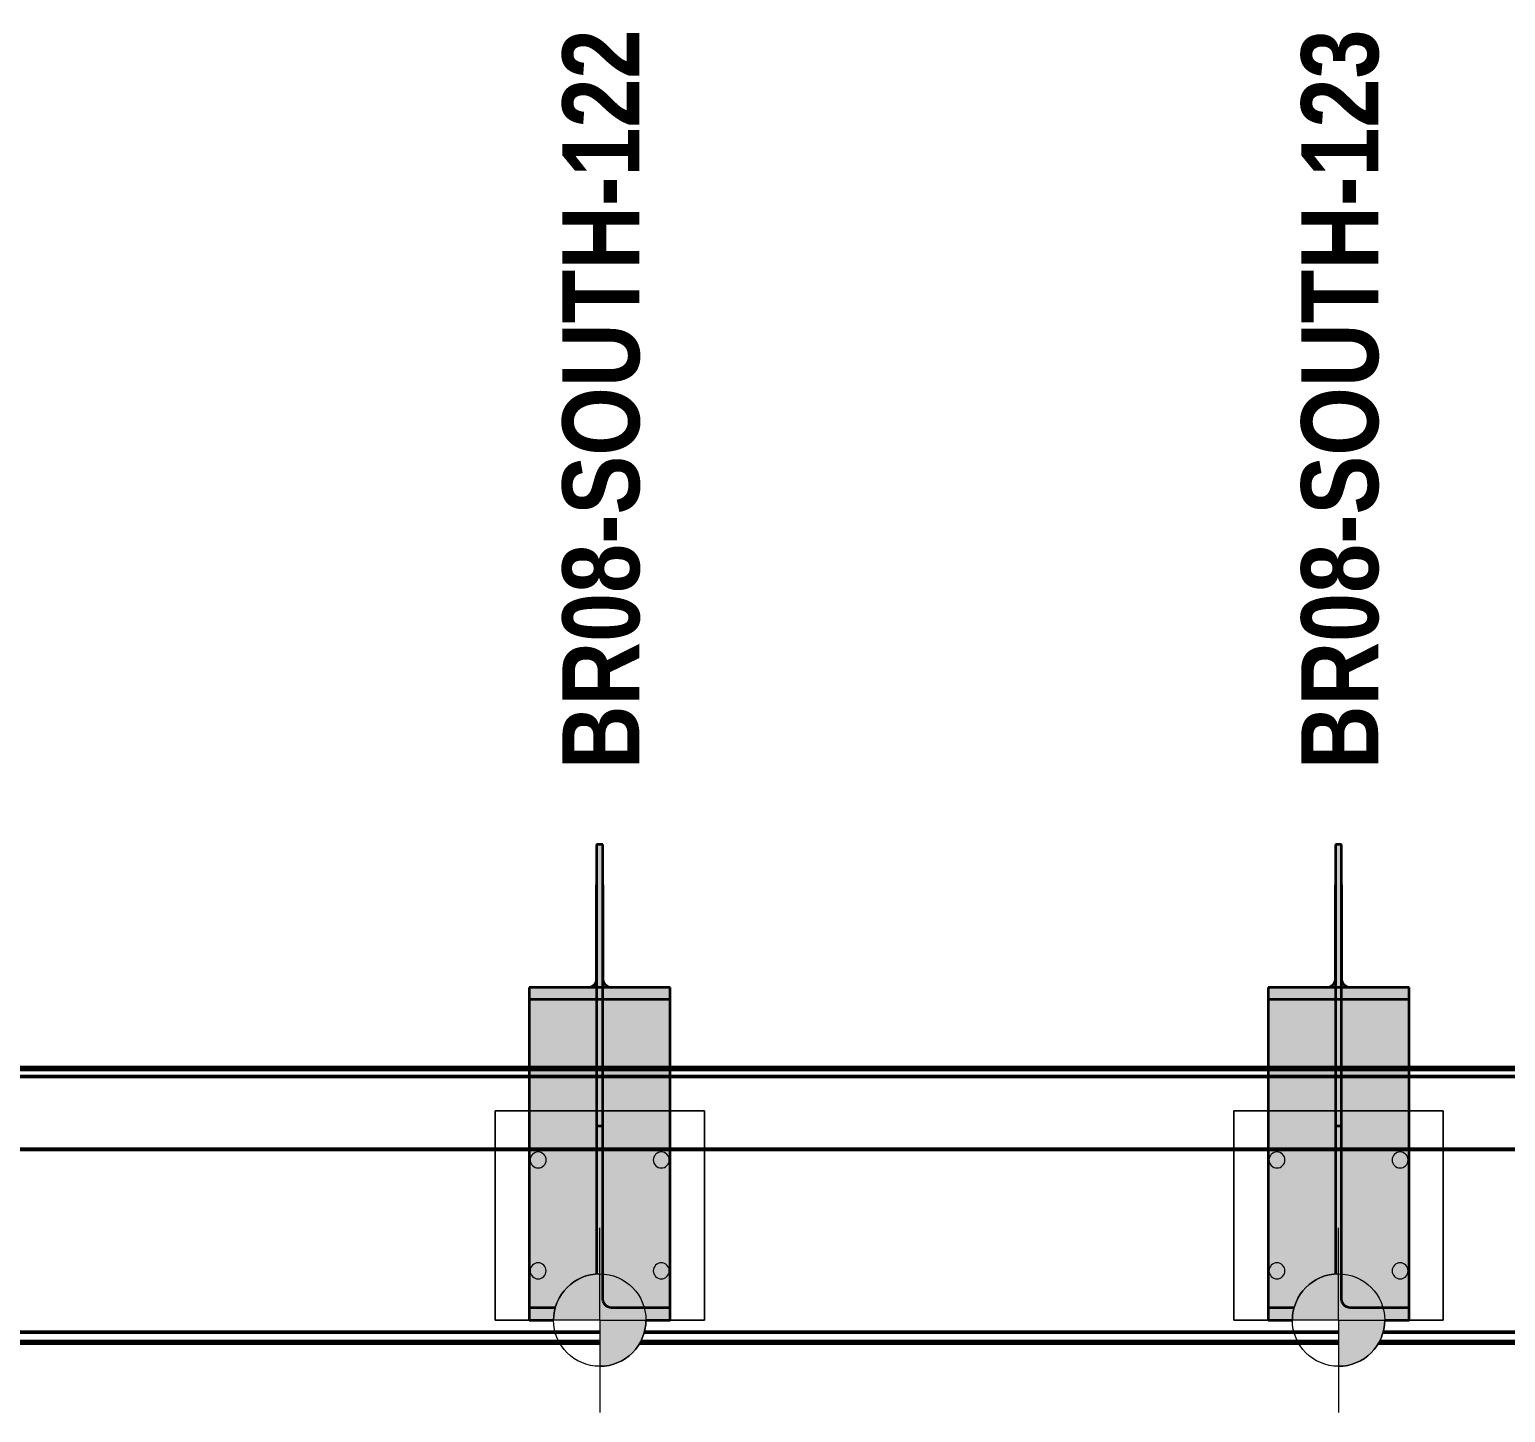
# Model space of a CAD drawing. Header units: metres. Extents: x 4 to 49, y -1186 to 3.
# Drawn here: x 26.135 to 28.532, y -1182.776 to -1180.531 of the extents above; entities that cross this region are included whole.
import ezdxf

# ---------------------------------------------------------------- set-up
doc = ezdxf.new("R2010")
doc.units = ezdxf.units.M
for name, color, linetype, lineweight in [('A-ANNO-NOTE', 7, 'Continuous', 9), ('A-GENM', 7, 'Continuous', 35), ('A-GENM-IDEN', 7, 'Continuous', 18), ('A-WALL', 7, 'Continuous', 50), ('S-FSTN', 7, 'Continuous', 18)]:
    doc.layers.add(name, color=color, linetype=linetype, lineweight=lineweight)
doc.styles.add('Arial Narrow_B_1', font='ARIALNB.TTF', dxfattribs={"height": 0.125})

# ---------------------------------------------------------------- blocks, each defined once
blk = doc.blocks.new('Walls 2 - Walls 2-6845191-DRG-2873222 - SOUTHERN SCREEN POST - PLAN')
at = {"layer": 'A-WALL'}
for p, q in [((207.2997, 1205.0022), (241.7063, 1208.0124)), ((207.2999, 1205.0016), (241.7065, 1208.0118)), ((207.336, 1204.8866), (241.7388, 1207.8962)), ((207.3396, 1204.8752), (241.742, 1207.8851)), ((241.743, 1207.8815), (207.3406, 1204.872)), ((226.8971, 1207.0323), (228.0277, 1207.1312)), ((226.8973, 1207.0295), (228.0264, 1207.1283)), ((228.0218, 1207.1128), (226.8986, 1207.0145)), ((225.7018, 1206.9277), (226.8323, 1207.0266)), ((225.702, 1206.9249), (226.831, 1207.0237)), ((226.8265, 1207.0082), (225.7033, 1206.91)), ((224.5065, 1206.8232), (225.637, 1206.9221)), ((224.5067, 1206.8204), (225.6357, 1206.9191)), ((225.6312, 1206.9037), (224.508, 1206.8054))]:
    blk.add_line(p, q, dxfattribs=at)
blk = doc.blocks.new('BR08_GEN_POST_0 - 610UB_BASE-8745540-DRG-2873222 - SOUTHERN SCREEN POST - PLAN')
at = {"layer": 'A-GENM', "true_color": 0xc0c0c0}
for points in [[(0.005, 0.7066), (0.005, 0.7721), (-0.005, 0.7721), (-0.005, 0.7066)], [(0.019, 0.5402), (0.0159, 0.5406), (0.0129, 0.5416), (0.0103, 0.5432), (0.0081, 0.5453), (0.0064, 0.5478), (0.0054, 0.5506), (0.005, 0.5536), (0.005, 0.7066), (-0.005, 0.7066), (-0.0054, 0.5506), (-0.0064, 0.5478), (-0.0081, 0.5453), (-0.0103, 0.5432), (-0.0129, 0.5416), (-0.0159, 0.5406), (-0.019, 0.5402), (0.0083, 0.5402)], [(0.1145, 0.5209), (0.1145, 0.5402), (-0.1145, 0.5402), (-0.1145, 0.5209), (0.0083, 0.5209)], [(0.1145, 0), (0.1145, 0.5209), (-0.1145, 0.5209), (-0.1145, 0), (-0.075, 0), (-0.0746, 0.0082), (-0.0732, 0.0163), (-0.071, 0.0242), (-0.0679, 0.0319), (-0.064, 0.0391), (-0.0594, 0.0458), (-0.054, 0.0521), (-0.048, 0.0576), (-0.0414, 0.0625), (-0.0343, 0.0667), (-0.0268, 0.0701), (-0.019, 0.0726), (-0.0109, 0.0742), (-0.0027, 0.0749), (0, 0.0746), (0, 0), (0.075, 0)]]:
    blk.add_hatch(color=9, dxfattribs=at).paths.add_polyline_path(points)
at = {"layer": 'A-GENM'}
for p, q in [((0.005, 0.7724), (-0.005, 0.7724)), ((-0.005, 0.7724), (-0.005, 0.7066)), ((-0.005, 0.771), (-0.005, 0.3148)), ((0.005, 0.7066), (0.005, 0.7724)), ((0.005, 0.3148), (0.005, 0.771)), ((-0.005, 0.5536), (-0.005, 0.7066)), ((0.005, 0.7066), (0.005, 0.5536)), ((-0.019, 0.5402), (-0.1145, 0.5402)), ((-0.1145, 0.5402), (-0.1145, 0.5209)), ((-0.1145, 0.5402), (-0.1145, 0.0199)), ((0.019, 0.5402), (-0.019, 0.5402)), ((0.1145, 0.5402), (0.019, 0.5402)), ((0.1145, 0.5209), (0.1145, 0.5402)), ((0.1145, 0.0199), (0.1145, 0.5402)), ((-0.1145, 0.5209), (0.1145, 0.5209)), ((-0.1145, 0.5209), (-0.1145, 0)), ((0.1145, 0), (0.1145, 0.5209)), ((-0.005, 0.3148), (-0.005, 0.0748)), ((0.005, 0.3148), (-0.005, 0.3148)), ((0.005, 0.0341), (0.005, 0.3148)), ((-0.1145, 0.0199), (-0.1145, 0)), ((-0.0723, 0.0199), (-0.1145, 0.0199)), ((-0.1145, 0), (-0.075, 0)), ((0.1145, 0.0199), (0.019, 0.0199)), ((0.075, 0), (0.1145, 0)), ((0.1145, 0), (0.1145, 0.0199))]:
    blk.add_line(p, q, dxfattribs=at)
at = {"layer": 'A-GENM', "flags": 128}
for points in [[(-0.019, 0.5402), (-0.0159, 0.5406), (-0.0129, 0.5416), (-0.0103, 0.5432), (-0.0081, 0.5453), (-0.0064, 0.5478), (-0.0054, 0.5506), (-0.005, 0.5536)], [(0.005, 0.5536), (0.0054, 0.5506), (0.0064, 0.5478), (0.0081, 0.5453), (0.0103, 0.5432), (0.0129, 0.5416), (0.0159, 0.5406), (0.019, 0.5402)], [(0.019, 0.0199), (0.0159, 0.0203), (0.0129, 0.0213), (0.0103, 0.023), (0.0081, 0.0253), (0.0064, 0.028), (0.0054, 0.031), (0.005, 0.0341)]]:
    blk.add_lwpolyline(points, dxfattribs=at)
blk = doc.blocks.new('Canopy Post Column Base Plate-4 Hole - 25mm-V20-DRG-2873222 - SOUTHERN SCREEN POST - PLAN')
at = {"layer": 'S-FSTN'}
for p, q in [((0.17, 0.17), (-0.17, 0.17)), ((-0.17, 0.17), (-0.17, 0.075)), ((-0.17, 0.075), (-0.17, 0.17)), ((-0.17, 0.17), (0.17, 0.17)), ((0.17, -0.17), (0.17, 0.17)), ((0.17, 0.17), (0.17, -0.17)), ((-0.17, -0.075), (-0.17, -0.17)), ((-0.17, -0.17), (-0.17, -0.075)), ((-0.17, -0.17), (0.17, -0.17)), ((0.17, -0.17), (-0.17, -0.17))]:
    blk.add_line(p, q, dxfattribs=at)
for centre, start, end in [((-0.09, 0.1), 0, 180), ((-0.09, 0.1), 0, 180), ((-0.09, 0.1), 180, 360), ((-0.09, 0.1), 180, 360), ((0.09, 0.1), 0, 180), ((0.09, 0.1), 0, 180), ((0.09, 0.1), 180, 360), ((0.09, 0.1), 180, 360), ((-0.09, -0.1), 0, 180), ((-0.09, -0.1), 360, 180), ((0.09, -0.1), 0, 180), ((0.09, -0.1), 360, 180), ((-0.09, -0.1), 180, 360), ((-0.09, -0.1), 180, 360), ((0.09, -0.1), 180, 360), ((0.09, -0.1), 180, 360)]:
    blk.add_arc(centre, 0.013, start, end, dxfattribs=at)

msp = doc.modelspace()

# ---------------------------------------------------------------- hatches: boundary and pattern name
at = {"layer": 'A-ANNO-NOTE', "lineweight": 5, "true_color": 0x808080}
for points in [[(27.0613, -1182.6264), (27.0613, -1182.5514), (27.0531, -1182.5518), (27.045, -1182.5532), (27.0371, -1182.5554), (27.0295, -1182.5585), (27.0223, -1182.5624), (27.0155, -1182.567), (27.0093, -1182.5724), (27.0037, -1182.5784), (26.9988, -1182.585), (26.9946, -1182.5921), (26.9913, -1182.5996), (26.9888, -1182.6074), (26.9871, -1182.6155), (26.9864, -1182.6237), (26.9863, -1182.6264), (27.0184, -1182.6264)], [(28.2612, -1182.6264), (28.2612, -1182.5514), (28.253, -1182.5519), (28.2449, -1182.5532), (28.237, -1182.5554), (28.2294, -1182.5585), (28.2221, -1182.5624), (28.2154, -1182.5671), (28.2091, -1182.5724), (28.2036, -1182.5784), (28.1987, -1182.585), (28.1945, -1182.5921), (28.1911, -1182.5996), (28.1886, -1182.6074), (28.187, -1182.6155), (28.1863, -1182.6237), (28.1862, -1182.6264), (28.238, -1182.6264)], [(27.0613, -1182.7014), (27.0695, -1182.7009), (27.0776, -1182.6996), (27.0855, -1182.6974), (27.0946, -1182.6936), (27.1004, -1182.6904), (27.1072, -1182.6858), (27.1134, -1182.6804), (27.119, -1182.6744), (27.1239, -1182.6678), (27.128, -1182.6607), (27.1314, -1182.6532), (27.1339, -1182.6454), (27.1355, -1182.6373), (27.1363, -1182.6291), (27.1363, -1182.6264), (27.0613, -1182.6264), (27.0613, -1182.6547)], [(28.2612, -1182.7014), (28.2694, -1182.701), (28.2775, -1182.6996), (28.2854, -1182.6974), (28.293, -1182.6943), (28.3003, -1182.6904), (28.307, -1182.6858), (28.3142, -1182.6795), (28.3188, -1182.6744), (28.3238, -1182.6678), (28.3279, -1182.6607), (28.3313, -1182.6532), (28.3338, -1182.6454), (28.3354, -1182.6373), (28.3362, -1182.6292), (28.3362, -1182.6264), (28.2612, -1182.6264), (28.2612, -1182.6547)]]:
    msp.add_hatch(color=8, dxfattribs=at).paths.add_polyline_path(points)

# ---------------------------------------------------------------- linework, layer by layer
at = {"layer": 'A-ANNO-NOTE', "color": 8, "lineweight": 18, "true_color": 0x808080}
for p, q in [((27.0613, -1182.6264), (27.0613, -1182.4764)), ((28.2612, -1182.6264), (28.2612, -1182.4764)), ((27.0613, -1182.6264), (26.9113, -1182.6264)), ((27.0613, -1182.6264), (27.0613, -1182.7764)), ((27.0613, -1182.6264), (27.2113, -1182.6264)), ((28.2612, -1182.6264), (28.1112, -1182.6264)), ((28.2612, -1182.6264), (28.2612, -1182.7764)), ((28.2612, -1182.6264), (28.4112, -1182.6264))]:
    msp.add_line(p, q, dxfattribs=at)
for centre in [(27.0613, -1182.6264), (28.2612, -1182.6264)]:
    msp.add_circle(centre, 0.075, dxfattribs=at)
for centre, start, end in [((27.0613, -1182.6264), 90, 180), ((28.2612, -1182.6264), 90, 180), ((27.0613, -1182.6264), 270, 0), ((28.2612, -1182.6264), 270, 360)]:
    msp.add_arc(centre, 0.075, start, end, dxfattribs=at)

# ---------------------------------------------------------------- block references
at = {"layer": 'A-GENM', "rotation": 359.9995443855516}
for p in [(27.0613, -1182.6264), (28.2612, -1182.6264)]:
    msp.add_blockref('BR08_GEN_POST_0 - 610UB_BASE-8745540-DRG-2873222 - SOUTHERN SCREEN POST - PLAN', p, dxfattribs=at)
at = {"layer": 'A-WALL', "rotation": 175.0000000000005}
msp.add_blockref('Walls 2 - Walls 2-6845191-DRG-2873222 - SOUTHERN SCREEN POST - PLAN', (358.2948, 0), dxfattribs=at)
at = {"layer": 'S-FSTN'}
for p, rotation in [((27.0613, -1182.4564), 89.99954438580791), ((28.2612, -1182.4564), 89.99954438580706)]:
    msp.add_blockref('Canopy Post Column Base Plate-4 Hole - 25mm-V20-DRG-2873222 - SOUTHERN SCREEN POST - PLAN', p, dxfattribs=dict(at, rotation=rotation))

# ---------------------------------------------------------------- next in the draw order: texts
at = {"layer": 'A-GENM-IDEN', "lineweight": 9, "char_height": 0.125, "attachment_point": 1, "rotation": 90, "style": 'Arial Narrow_B_1', "bg_fill": 3, "box_fill_scale": 1, "bg_fill_color": 256, "bg_fill_true_color": 13158600, "bg_fill_transparency": 0}
for s, insert in [('BR08-SOUTH-122', (27.0007, -1181.7318)), ('BR08-SOUTH-123', (28.2006, -1181.7318))]:
    msp.add_mtext(s, dxfattribs=dict(at, insert=insert))

doc.saveas('drawing.dxf')
